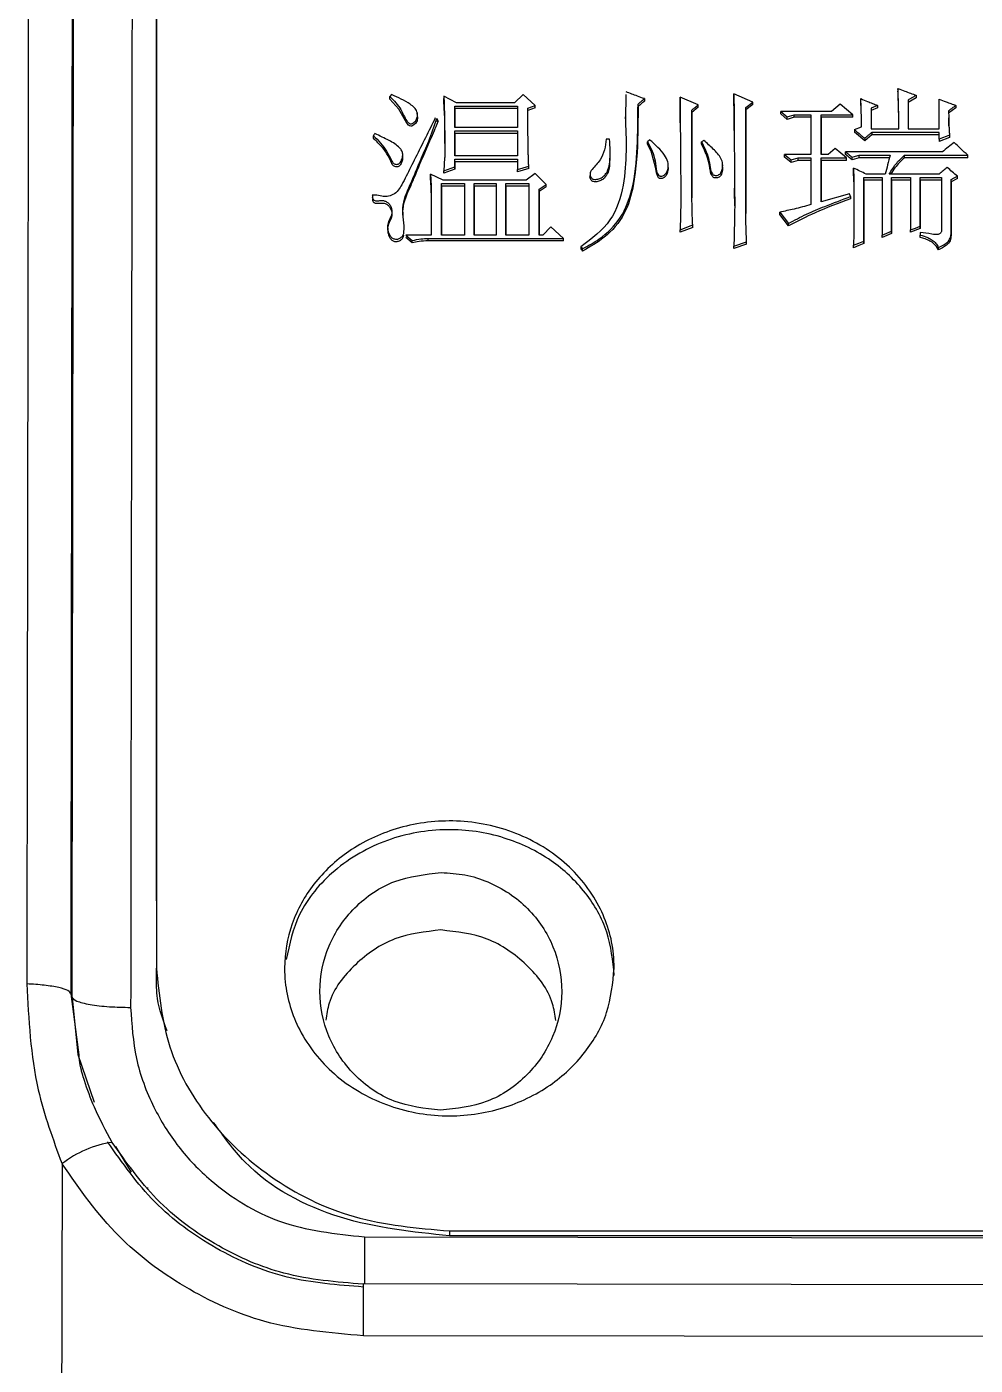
# Model space of a CAD drawing. Header units: millimetres. Extents: x 2160 to 4596, y 811 to 2534.
# Drawn here: x 2730.58 to 2743.52, y 2247.64 to 2265.91 of the extents above; entities that cross this region are included whole.
import ezdxf

# ---------------------------------------------------------------- set-up
doc = ezdxf.new("R2010")
doc.units = ezdxf.units.MM

msp = doc.modelspace()

# ---------------------------------------------------------------- linework, layer by layer
at = {"color": 7, "linetype": 'Continuous', "lineweight": 25}
for p, q in [((2735.558, 2264.987), (2735.536, 2264.959)), ((2737.353, 2264.987), (2737.234, 2264.877)), ((2737.516, 2264.84), (2737.353, 2264.987)), ((2738.755, 2264.648), (2738.76, 2264.989)), ((2740.49, 2264.886), (2740.231, 2264.996)), ((2740.231, 2264.961), (2740.231, 2264.996)), ((2742.47, 2265.069), (2742.47, 2265.034)), ((2735.536, 2264.924), (2735.536, 2264.959)), ((2736.445, 2264.877), (2736.272, 2264.968)), ((2736.272, 2264.968), (2736.272, 2264.934)), ((2736.276, 2264.772), (2736.272, 2264.934)), ((2736.423, 2264.831), (2737.278, 2264.831)), ((2736.423, 2264.537), (2736.423, 2264.831)), ((2736.423, 2264.796), (2736.423, 2264.831)), ((2737.234, 2264.877), (2736.445, 2264.877)), ((2737.278, 2264.831), (2737.278, 2264.537)), ((2737.418, 2264.803), (2737.516, 2264.84)), ((2737.516, 2264.805), (2737.418, 2264.769)), ((2737.516, 2264.805), (2737.516, 2264.84)), ((2738.922, 2264.824), (2738.922, 2264.858)), ((2739.008, 2264.932), (2739.008, 2264.897)), ((2739.744, 2264.849), (2739.495, 2264.95)), ((2739.495, 2264.915), (2739.495, 2264.95)), ((2739.498, 2264.6), (2739.495, 2264.915)), ((2739.744, 2264.814), (2739.657, 2264.741)), ((2739.744, 2264.814), (2739.744, 2264.849)), ((2740.393, 2264.812), (2740.49, 2264.886)), ((2740.49, 2264.851), (2740.393, 2264.778)), ((2740.393, 2263.365), (2740.393, 2264.812)), ((2740.393, 2264.778), (2740.393, 2264.812)), ((2740.49, 2264.851), (2740.49, 2264.886)), ((2741.68, 2264.858), (2741.561, 2264.757)), ((2741.853, 2264.711), (2741.68, 2264.858)), ((2741.962, 2264.897), (2741.962, 2264.932)), ((2742.189, 2264.84), (2742.102, 2264.803)), ((2742.189, 2264.805), (2742.102, 2264.769)), ((2742.102, 2264.803), (2742.102, 2264.518)), ((2742.102, 2264.803), (2742.102, 2264.769)), ((2742.189, 2264.84), (2742.189, 2264.805)), ((2742.719, 2264.943), (2742.611, 2264.879)), ((2742.611, 2264.913), (2742.611, 2264.518)), ((2742.611, 2264.913), (2742.611, 2264.879)), ((2742.611, 2264.879), (2742.611, 2264.518)), ((2742.719, 2264.978), (2742.719, 2264.943)), ((2743.032, 2264.518), (2743.032, 2264.923)), ((2743.26, 2264.805), (2743.162, 2264.732)), ((2743.26, 2264.84), (2743.26, 2264.805)), ((2735.909, 2264.72), (2735.909, 2264.732)), ((2736.163, 2264.629), (2736.196, 2264.622)), ((2736.196, 2264.622), (2736.174, 2264.661)), ((2736.423, 2264.796), (2736.423, 2264.537)), ((2737.278, 2264.796), (2736.423, 2264.796)), ((2739.658, 2263.578), (2739.657, 2264.776)), ((2739.657, 2264.741), (2739.657, 2264.776)), ((2739.657, 2264.741), (2739.658, 2263.577)), ((2740.393, 2264.778), (2740.393, 2263.365)), ((2740.869, 2264.757), (2740.956, 2264.684)), ((2741.561, 2264.757), (2740.869, 2264.757)), ((2740.869, 2264.723), (2740.869, 2264.757)), ((2740.956, 2264.649), (2740.869, 2264.723)), ((2740.956, 2264.684), (2741.053, 2264.711)), ((2740.956, 2264.649), (2740.956, 2264.684)), ((2741.053, 2264.677), (2740.956, 2264.649)), ((2741.053, 2264.711), (2741.28, 2264.711)), ((2741.053, 2264.677), (2741.053, 2264.711)), ((2741.28, 2264.677), (2741.053, 2264.677)), ((2741.28, 2264.711), (2741.28, 2264.168)), ((2741.421, 2264.711), (2741.853, 2264.711)), ((2741.421, 2264.168), (2741.421, 2264.711)), ((2741.421, 2264.677), (2741.421, 2264.711)), ((2741.421, 2264.677), (2741.421, 2264.168)), ((2741.853, 2264.677), (2741.421, 2264.677)), ((2742.102, 2264.769), (2742.102, 2264.518)), ((2737.278, 2264.537), (2736.423, 2264.537)), ((2736.423, 2264.491), (2737.278, 2264.491)), ((2736.423, 2264.15), (2736.423, 2264.491)), ((2736.423, 2264.456), (2736.423, 2264.491)), ((2736.423, 2264.456), (2736.423, 2264.15)), ((2737.278, 2264.456), (2736.423, 2264.456)), ((2737.278, 2264.491), (2737.278, 2264.15)), ((2741.875, 2264.509), (2741.972, 2264.546)), ((2741.875, 2264.509), (2741.875, 2264.475)), ((2742.016, 2264.355), (2741.875, 2264.475)), ((2742.113, 2264.438), (2742.016, 2264.355)), ((2742.102, 2264.518), (2742.481, 2264.518)), ((2743.032, 2264.472), (2742.113, 2264.472)), ((2742.113, 2264.472), (2742.113, 2264.438)), ((2743.032, 2264.438), (2742.113, 2264.438)), ((2742.611, 2264.518), (2743.032, 2264.518)), ((2743.032, 2264.38), (2743.032, 2264.472)), ((2743.173, 2264.435), (2743.173, 2264.401)), ((2735.309, 2264.392), (2735.309, 2264.426)), ((2738.532, 2264.38), (2738.489, 2264.38)), ((2739.084, 2264.371), (2739.052, 2264.343)), ((2739.82, 2264.362), (2739.787, 2264.343)), ((2739.787, 2264.309), (2739.787, 2264.343)), ((2742.016, 2264.389), (2742.016, 2264.355)), ((2743.173, 2264.401), (2743.032, 2264.346)), ((2743.032, 2264.38), (2743.032, 2264.346)), ((2735.71, 2264.134), (2735.71, 2264.168)), ((2736.282, 2264.122), (2736.272, 2263.947)), ((2737.278, 2264.15), (2736.423, 2264.15)), ((2736.423, 2264.104), (2737.278, 2264.104)), ((2736.423, 2264.002), (2736.423, 2264.104)), ((2736.423, 2264.07), (2736.423, 2264.104)), ((2736.423, 2264.07), (2736.423, 2263.969)), ((2737.278, 2264.07), (2736.423, 2264.07)), ((2737.278, 2264.104), (2737.278, 2263.965)), ((2738.539, 2264.087), (2738.539, 2264.121)), ((2740.923, 2264.168), (2741.01, 2264.095)), ((2741.28, 2264.168), (2740.923, 2264.168)), ((2741.01, 2264.061), (2740.923, 2264.134)), ((2741.01, 2264.095), (2741.107, 2264.122)), ((2741.01, 2264.061), (2741.01, 2264.095)), ((2741.107, 2264.088), (2741.01, 2264.061)), ((2741.107, 2264.122), (2741.28, 2264.122)), ((2741.107, 2264.088), (2741.107, 2264.122)), ((2741.28, 2264.088), (2741.107, 2264.088)), ((2741.28, 2264.122), (2741.28, 2263.485)), ((2741.518, 2264.168), (2741.421, 2264.168)), ((2741.421, 2264.122), (2741.767, 2264.122)), ((2741.421, 2263.522), (2741.421, 2264.122)), ((2741.421, 2264.088), (2741.421, 2264.122)), ((2741.421, 2264.088), (2741.421, 2263.522)), ((2741.767, 2264.088), (2741.421, 2264.088)), ((2741.615, 2264.251), (2741.518, 2264.168)), ((2741.767, 2264.122), (2741.615, 2264.251)), ((2743.076, 2264.205), (2741.756, 2264.205)), ((2741.756, 2264.171), (2741.756, 2264.205)), ((2741.843, 2264.098), (2741.843, 2264.131)), ((2741.94, 2264.125), (2741.843, 2264.098)), ((2741.94, 2264.159), (2742.362, 2264.159)), ((2742.353, 2264.125), (2741.94, 2264.125)), ((2742.557, 2264.159), (2743.422, 2264.159)), ((2742.557, 2264.125), (2742.557, 2264.159)), ((2743.422, 2264.125), (2742.557, 2264.125)), ((2743.422, 2264.125), (2743.422, 2264.159)), ((2736.261, 2263.818), (2736.088, 2263.901)), ((2736.088, 2263.867), (2736.088, 2263.901)), ((2736.272, 2263.947), (2736.423, 2264.002)), ((2736.423, 2263.969), (2736.272, 2263.913)), ((2736.272, 2263.913), (2736.272, 2263.947)), ((2736.423, 2263.969), (2736.423, 2264.002)), ((2737.278, 2263.965), (2737.429, 2264.011)), ((2737.429, 2263.978), (2737.278, 2263.932)), ((2737.278, 2263.932), (2737.278, 2263.965)), ((2737.516, 2263.91), (2737.397, 2263.818)), ((2737.429, 2263.978), (2737.429, 2264.011)), ((2737.667, 2263.762), (2737.516, 2263.91)), ((2738.31, 2263.985), (2738.31, 2263.984)), ((2739.332, 2264.022), (2739.332, 2264.048)), ((2740.075, 2264.044), (2740.075, 2264.048)), ((2740.075, 2264.014), (2740.075, 2264.031)), ((2741.864, 2263.95), (2741.864, 2263.984)), ((2741.866, 2263.798), (2741.864, 2263.95)), ((2742.297, 2263.901), (2742.037, 2263.901)), ((2743.032, 2263.901), (2742.351, 2263.901)), ((2736.239, 2263.772), (2736.553, 2263.772)), ((2736.239, 2263.069), (2736.239, 2263.772)), ((2736.239, 2263.738), (2736.239, 2263.772)), ((2736.239, 2263.738), (2736.239, 2263.069)), ((2736.553, 2263.738), (2736.239, 2263.738)), ((2737.397, 2263.818), (2736.261, 2263.818)), ((2736.553, 2263.772), (2736.553, 2263.069)), ((2736.683, 2263.772), (2736.986, 2263.772)), ((2736.683, 2263.069), (2736.683, 2263.772)), ((2736.683, 2263.738), (2736.683, 2263.772)), ((2736.683, 2263.738), (2736.683, 2263.069)), ((2736.986, 2263.738), (2736.683, 2263.738)), ((2736.986, 2263.772), (2736.986, 2263.069)), ((2737.115, 2263.772), (2737.429, 2263.772)), ((2737.115, 2263.069), (2737.115, 2263.772)), ((2737.115, 2263.738), (2737.115, 2263.772)), ((2737.115, 2263.738), (2737.115, 2263.069)), ((2737.429, 2263.738), (2737.115, 2263.738)), ((2737.429, 2263.772), (2737.429, 2263.069)), ((2737.57, 2263.698), (2737.667, 2263.762)), ((2737.667, 2263.729), (2737.57, 2263.664)), ((2737.667, 2263.729), (2737.667, 2263.762)), ((2741.867, 2263.802), (2741.867, 2263.08)), ((2742.005, 2263.855), (2742.254, 2263.855)), ((2742.005, 2262.985), (2742.005, 2263.855)), ((2742.005, 2263.821), (2742.005, 2263.855)), ((2742.005, 2263.821), (2742.005, 2262.953)), ((2742.254, 2263.821), (2742.005, 2263.821)), ((2742.254, 2263.855), (2742.254, 2263.069)), ((2742.383, 2263.855), (2742.643, 2263.855)), ((2742.383, 2263.124), (2742.383, 2263.855)), ((2742.383, 2263.821), (2742.383, 2263.855)), ((2742.383, 2263.821), (2742.383, 2263.092)), ((2742.643, 2263.821), (2742.383, 2263.821)), ((2742.643, 2263.855), (2742.643, 2263.143)), ((2742.773, 2263.855), (2743.065, 2263.855)), ((2742.773, 2263.189), (2742.773, 2263.855)), ((2742.773, 2263.821), (2742.773, 2263.855)), ((2742.773, 2263.821), (2742.773, 2263.157)), ((2743.065, 2263.821), (2742.773, 2263.821)), ((2743.065, 2263.855), (2743.065, 2263.124)), ((2743.281, 2263.84), (2743.195, 2263.794)), ((2743.195, 2263.096), (2743.195, 2263.827)), ((2743.195, 2263.794), (2743.195, 2263.827)), ((2743.195, 2263.794), (2743.195, 2263.064)), ((2743.281, 2263.84), (2743.281, 2263.873)), ((2736.099, 2263.646), (2736.099, 2263.679)), ((2737.57, 2263.664), (2737.57, 2263.698)), ((2741.81, 2263.633), (2741.421, 2263.522)), ((2741.821, 2263.596), (2741.81, 2263.633)), ((2741.821, 2263.596), (2741.821, 2263.563)), ((2740.858, 2263.383), (2740.977, 2263.227)), ((2740.858, 2263.351), (2740.858, 2263.383)), ((2740.977, 2263.194), (2740.858, 2263.351)), ((2737.732, 2263.18), (2737.624, 2263.069)), ((2737.905, 2263.022), (2737.732, 2263.18)), ((2739.495, 2263.143), (2739.668, 2263.208)), ((2739.668, 2263.175), (2739.495, 2263.11)), ((2739.668, 2263.175), (2739.668, 2263.208)), ((2740.977, 2263.194), (2740.977, 2263.227)), ((2742.773, 2263.157), (2742.643, 2263.11)), ((2742.773, 2263.157), (2742.773, 2263.189)), ((2735.752, 2263.069), (2735.839, 2262.994)), ((2736.099, 2263.069), (2735.752, 2263.069)), ((2735.839, 2262.962), (2735.752, 2263.036)), ((2735.839, 2262.962), (2735.839, 2262.994)), ((2736.055, 2263.022), (2737.905, 2263.022)), ((2736.055, 2262.99), (2736.055, 2263.022)), ((2737.905, 2262.99), (2736.055, 2262.99)), ((2736.553, 2263.069), (2736.239, 2263.069)), ((2736.986, 2263.069), (2736.683, 2263.069)), ((2737.429, 2263.069), (2737.115, 2263.069)), ((2737.624, 2263.069), (2737.57, 2263.069)), ((2737.905, 2262.99), (2737.905, 2263.022)), ((2739.495, 2263.11), (2739.495, 2263.143)), ((2740.231, 2262.92), (2740.404, 2262.976)), ((2740.404, 2262.944), (2740.404, 2262.976)), ((2742.005, 2262.953), (2742.005, 2262.985)), ((2742.254, 2263.036), (2742.254, 2263.069)), ((2742.383, 2263.092), (2742.383, 2263.124)), ((2742.643, 2263.11), (2742.643, 2263.143)), ((2742.773, 2263.106), (2742.773, 2263.069)), ((2742.773, 2263.036), (2742.773, 2263.069)), ((2743.195, 2263.064), (2743.195, 2263.096)), ((2738.143, 2262.911), (2738.143, 2262.879)), ((2738.165, 2262.851), (2738.165, 2262.883)), ((2740.404, 2262.944), (2740.231, 2262.888)), ((2740.231, 2262.888), (2740.231, 2262.92)), ((2741.864, 2262.897), (2741.864, 2262.93)), ((2743.022, 2262.87), (2743.022, 2262.902)), ((2732.347, 2252.962), (2732.347, 2253.063)), ((2731.183, 2252.712), (2731.197, 2252.663)), ((2731.286, 2251.949), (2731.183, 2252.712)), ((2731.197, 2252.663), (2731.275, 2251.883)), ((2731.275, 2251.883), (2731.496, 2251.232)), ((2731.788, 2250.629), (2732.005, 2250.279)), ((2732.23, 2250.038), (2732.23, 2250.066)), ((2736.347, 2249.475), (2772.116, 2249.476)), ((2736.347, 2249.475), (2736.347, 2249.407)), ((2735.187, 2249.394), (2771.924, 2249.343)), ((2772.017, 2249.407), (2736.347, 2249.407)), ((2735.174, 2248.748), (2735.171, 2248.748)), ((2770.557, 2248.701), (2735.174, 2248.751)), ((2767.997, 2247.998), (2735.173, 2248.044))]:
    msp.add_line(p, q, dxfattribs=at)
at = {"color": 7, "linetype": 'Continuous', "lineweight": 25, "flags": 128}
for points in [[(2735.908, 2264.696), (2735.911, 2264.674), (2735.905, 2264.631), (2735.882, 2264.592), (2735.85, 2264.564), (2735.835, 2264.557), (2735.82, 2264.555), (2735.804, 2264.559), (2735.789, 2264.568), (2735.765, 2264.596), (2735.656, 2264.789), (2735.536, 2264.924), (2735.536, 2264.924)], [(2741.853, 2264.677), (2741.853, 2264.694), (2741.853, 2264.711)], [(2735.331, 2264.454), (2735.325, 2264.447), (2735.317, 2264.436), (2735.309, 2264.426)], [(2743.173, 2264.435), (2743.127, 2264.417), (2743.08, 2264.399), (2743.032, 2264.38)], [(2739.052, 2264.309), (2739.052, 2264.324), (2739.052, 2264.334), (2739.052, 2264.343)], [(2739.329, 2264.013), (2739.335, 2263.976), (2739.32, 2263.909), (2739.302, 2263.877), (2739.279, 2263.856), (2739.251, 2263.844), (2739.23, 2263.841), (2739.215, 2263.844), (2739.203, 2263.852), (2739.191, 2263.867), (2739.173, 2263.917), (2739.163, 2263.977), (2739.102, 2264.214), (2739.052, 2264.309), (2739.052, 2264.309)], [(2740.923, 2264.134), (2740.923, 2264.143), (2740.923, 2264.151), (2740.923, 2264.16), (2740.923, 2264.168)], [(2741.767, 2264.088), (2741.767, 2264.097), (2741.767, 2264.11), (2741.767, 2264.122)], [(2741.843, 2264.131), (2741.891, 2264.145), (2741.94, 2264.159)], [(2741.94, 2264.125), (2741.94, 2264.134), (2741.94, 2264.142), (2741.94, 2264.159)], [(2743.195, 2263.827), (2743.238, 2263.85), (2743.281, 2263.873)], [(2742.643, 2263.143), (2742.708, 2263.166), (2742.773, 2263.189)], [(2741.864, 2262.93), (2741.935, 2262.957), (2742.005, 2262.985)], [(2742.254, 2263.069), (2742.319, 2263.096), (2742.383, 2263.124)], [(2742.383, 2263.092), (2742.319, 2263.064), (2742.254, 2263.036)], [(2738.143, 2262.911), (2738.154, 2262.897), (2738.165, 2262.883)], [(2738.143, 2262.879), (2738.149, 2262.872), (2738.154, 2262.865), (2738.165, 2262.851)], [(2742.005, 2262.953), (2741.935, 2262.925), (2741.864, 2262.897)], [(2731.059, 2250.391), (2731.047, 2244.942), (2731.035, 2239.464), (2731.024, 2233.984), (2731.012, 2228.528), (2731, 2223.124), (2730.989, 2217.798), (2730.978, 2212.576), (2730.967, 2207.486)], [(2735.187, 2249.394), (2735.187, 2249.247), (2735.186, 2249.108), (2735.186, 2248.984), (2735.186, 2248.878), (2735.186, 2248.795), (2735.186, 2248.751)], [(2735.173, 2248.044), (2735.173, 2248.194), (2735.173, 2248.336), (2735.174, 2248.463), (2735.174, 2248.571), (2735.174, 2248.657), (2735.174, 2248.716), (2735.174, 2248.746), (2735.174, 2248.751)]]:
    msp.add_lwpolyline(points, dxfattribs=at)
at = {"color": 7, "linetype": 'Continuous', "lineweight": 25}
msp.add_arc((2731.947, 2249.258), 1.44, 98.0719, 128.1126, dxfattribs=at)
for points, knots in [([(2732.346, 2317.863), (2732.346, 2317.759), (2732.346, 2317.238), (2732.346, 2315.871), (2732.346, 2313.711), (2732.346, 2311.093), (2732.346, 2308.63), (2732.346, 2305.123), (2732.346, 2301.98), (2732.347, 2297.665), (2732.347, 2292.977), (2732.347, 2287.845), (2732.347, 2282.422), (2732.347, 2277.863), (2732.347, 2271.941), (2732.347, 2267.035), (2732.347, 2260.356), (2732.347, 2256.063), (2732.347, 2253.062)], [0, 0, 0, 0, 0.020124, 0.100733, 0.181328, 0.221587, 0.302184, 0.342442, 0.423039, 0.463298, 0.543894, 0.624491, 0.664749, 0.745346, 0.785604, 0.8662, 0.906458, 1, 1, 1, 1]), ([(2730.678, 2316.915), (2730.678, 2316.943), (2730.678, 2317.032), (2730.677, 2316.045), (2730.674, 2314.032), (2730.669, 2310.97), (2730.664, 2307.581), (2730.659, 2304.244), (2730.654, 2301.174), (2730.649, 2297.531), (2730.642, 2293.26), (2730.635, 2288.615), (2730.627, 2283.668), (2730.619, 2278.497), (2730.61, 2272.813), (2730.6, 2266.616), (2730.589, 2259.932), (2730.582, 2255.242), (2730.578, 2252.847)], [0, 0, 0, 0, 0.039342, 0.122943, 0.206183, 0.289063, 0.371582, 0.416612, 0.465601, 0.518547, 0.575452, 0.636313, 0.690059, 0.746552, 0.805793, 0.867782, 0.932518, 1, 1, 1, 1]), ([(2731.183, 2252.712), (2731.187, 2256.011), (2731.196, 2262.61), (2731.209, 2272.04), (2731.221, 2280.92), (2731.232, 2289.078), (2731.242, 2296.378), (2731.25, 2302.696), (2731.257, 2307.918), (2731.262, 2311.975), (2731.265, 2314.723), (2731.267, 2316.169), (2731.266, 2316.146), (2731.266, 2316.137)], [0, 0, 0, 0, 0.094309, 0.188619, 0.282928, 0.377238, 0.471547, 0.565857, 0.660166, 0.754475, 0.848785, 0.943094, 1, 1, 1, 1]), ([(2731.197, 2252.663), (2731.2, 2255.049), (2731.207, 2259.755), (2731.216, 2266.505), (2731.225, 2272.847), (2731.233, 2278.742), (2731.24, 2284.173), (2731.248, 2289.906), (2731.255, 2295.675), (2731.262, 2301.155), (2731.268, 2305.622), (2731.273, 2309.145), (2731.276, 2311.807), (2731.278, 2313.71), (2731.28, 2314.929), (2731.28, 2315.646), (2731.28, 2315.677), (2731.28, 2315.691)], [0, 0, 0, 0, 0.06854, 0.13522, 0.200041, 0.263001, 0.324101, 0.38334, 0.468684, 0.549845, 0.626823, 0.699617, 0.768227, 0.832652, 0.892892, 0.948946, 1, 1, 1, 1]), ([(2732.078, 2314.938), (2732.078, 2314.95), (2732.078, 2315.062), (2732.078, 2314.709), (2732.078, 2314.139), (2732.077, 2313.593), (2732.076, 2312.918), (2732.075, 2312.11), (2732.074, 2311.17), (2732.073, 2310.099), (2732.071, 2308.389), (2732.068, 2305.703), (2732.062, 2301.553), (2732.056, 2296.337), (2732.048, 2290.73), (2732.041, 2285.053), (2732.033, 2279.586), (2732.025, 2273.573), (2732.016, 2267.025), (2732.006, 2259.983), (2731.999, 2255.04), (2731.996, 2252.526)], [0, 0, 0, 0, 0.008365, 0.077995, 0.107986, 0.138061, 0.168221, 0.198465, 0.228793, 0.259205, 0.289702, 0.358895, 0.433683, 0.514064, 0.600037, 0.66048, 0.723411, 0.788828, 0.856732, 0.927123, 1, 1, 1, 1]), ([(2732.347, 2253.982), (2732.347, 2254.288), (2732.347, 2257.187), (2732.347, 2262.613), (2732.347, 2268.831), (2732.347, 2274.866), (2732.347, 2279.496), (2732.347, 2283.307), (2732.347, 2284.75), (2732.347, 2285.147)], [0, 0, 0, 0, 0.027476, 0.259697, 0.491874, 0.607849, 0.840033, 0.956008, 1, 1, 1, 1]), ([(2735.536, 2264.959), (2735.591, 2264.904), (2735.689, 2264.807), (2735.735, 2264.667), (2735.783, 2264.605), (2735.803, 2264.592), (2735.821, 2264.588), (2735.841, 2264.592), (2735.862, 2264.605), (2735.886, 2264.628), (2735.907, 2264.664), (2735.913, 2264.709), (2735.906, 2264.761), (2735.87, 2264.813), (2735.756, 2264.899), (2735.646, 2264.948), (2735.558, 2264.987)], [0, 0, 0, 0, 0.207426, 0.367179, 0.400689, 0.416558, 0.431268, 0.448073, 0.466649, 0.497247, 0.53852, 0.578669, 0.62014, 0.682425, 0.747233, 1, 1, 1, 1]), ([(2739.008, 2264.932), (2738.977, 2264.943), (2738.92, 2264.964), (2738.837, 2264.995), (2738.785, 2265.014), (2738.76, 2265.024)], [0, 0, 0, 0, 0.377734, 0.688867, 1, 1, 1, 1]), ([(2740.231, 2264.996), (2740.231, 2264.947), (2740.232, 2264.848), (2740.233, 2264.7), (2740.234, 2264.552), (2740.235, 2264.404), (2740.236, 2264.206), (2740.238, 2264.008), (2740.239, 2263.81), (2740.24, 2263.686), (2740.241, 2263.6), (2740.241, 2263.538), (2740.241, 2263.501), (2740.242, 2263.476)], [0, 0, 0, 0, 0.097575, 0.19515, 0.292725, 0.390299, 0.487874, 0.683024, 0.780599, 0.878174, 0.926961, 0.951355, 1, 1, 1, 1]), ([(2742.481, 2264.518), (2742.481, 2264.521), (2742.481, 2264.528), (2742.481, 2264.538), (2742.481, 2264.548), (2742.481, 2264.557), (2742.481, 2264.567), (2742.481, 2264.577), (2742.481, 2264.585), (2742.481, 2264.593), (2742.481, 2264.602), (2742.481, 2264.611), (2742.481, 2264.62), (2742.481, 2264.628), (2742.481, 2264.636), (2742.481, 2264.646), (2742.481, 2264.654), (2742.481, 2264.662), (2742.48, 2264.67), (2742.48, 2264.68), (2742.48, 2264.688), (2742.48, 2264.696), (2742.48, 2264.705), (2742.48, 2264.714), (2742.48, 2264.723), (2742.48, 2264.731), (2742.48, 2264.739), (2742.48, 2264.749), (2742.48, 2264.757), (2742.479, 2264.765), (2742.479, 2264.773), (2742.479, 2264.783), (2742.479, 2264.793), (2742.479, 2264.801), (2742.479, 2264.809), (2742.478, 2264.817), (2742.478, 2264.825), (2742.478, 2264.834), (2742.478, 2264.842), (2742.478, 2264.852), (2742.477, 2264.861), (2742.477, 2264.87), (2742.477, 2264.878), (2742.477, 2264.886), (2742.476, 2264.896), (2742.476, 2264.904), (2742.476, 2264.912), (2742.476, 2264.92), (2742.475, 2264.93), (2742.475, 2264.938), (2742.475, 2264.946), (2742.474, 2264.954), (2742.474, 2264.964), (2742.474, 2264.972), (2742.473, 2264.98), (2742.473, 2264.989), (2742.473, 2264.998), (2742.472, 2265.007), (2742.472, 2265.015), (2742.472, 2265.023), (2742.471, 2265.033), (2742.471, 2265.041), (2742.471, 2265.049), (2742.47, 2265.058), (2742.47, 2265.065), (2742.47, 2265.069)], [0, 0, 0, 0, 0.017776, 0.035552, 0.053328, 0.071104, 0.08888, 0.106656, 0.124432, 0.13332, 0.151096, 0.168872, 0.186648, 0.195536, 0.213312, 0.231088, 0.248863, 0.257751, 0.275527, 0.293303, 0.311079, 0.319967, 0.337743, 0.355519, 0.373295, 0.382183, 0.399959, 0.417735, 0.435511, 0.444399, 0.462175, 0.479951, 0.497727, 0.515503, 0.524391, 0.542167, 0.559943, 0.568831, 0.586607, 0.604383, 0.622159, 0.639935, 0.648823, 0.666599, 0.684375, 0.702151, 0.711039, 0.728814, 0.74659, 0.764366, 0.773254, 0.79103, 0.808806, 0.826582, 0.83547, 0.853246, 0.871022, 0.888798, 0.897686, 0.915462, 0.933238, 0.951014, 0.959902, 0.977678, 1, 1, 1, 1]), ([(2742.47, 2265.069), (2742.501, 2265.058), (2742.558, 2265.037), (2742.641, 2265.006), (2742.693, 2264.987), (2742.719, 2264.978)], [0, 0, 0, 0, 0.377751, 0.688875, 1, 1, 1, 1]), ([(2742.481, 2264.518), (2742.481, 2264.559), (2742.481, 2264.652), (2742.478, 2264.825), (2742.473, 2264.956), (2742.47, 2265.034)], [0, 0, 0, 0, 0.237453, 0.541098, 1, 1, 1, 1]), ([(2736.272, 2264.968), (2736.272, 2264.964), (2736.272, 2264.957), (2736.272, 2264.946), (2736.273, 2264.935), (2736.273, 2264.922), (2736.274, 2264.908), (2736.274, 2264.895), (2736.274, 2264.881), (2736.275, 2264.863), (2736.276, 2264.841), (2736.277, 2264.814), (2736.277, 2264.787), (2736.279, 2264.734), (2736.28, 2264.671), (2736.281, 2264.608), (2736.282, 2264.577), (2736.282, 2264.555), (2736.282, 2264.532), (2736.282, 2264.505), (2736.283, 2264.479), (2736.283, 2264.452), (2736.283, 2264.425), (2736.283, 2264.398), (2736.283, 2264.371), (2736.283, 2264.344), (2736.283, 2264.322), (2736.283, 2264.304), (2736.283, 2264.29), (2736.283, 2264.277), (2736.283, 2264.263), (2736.283, 2264.25), (2736.283, 2264.236), (2736.283, 2264.223), (2736.283, 2264.209), (2736.283, 2264.196), (2736.283, 2264.183), (2736.283, 2264.171), (2736.283, 2264.162), (2736.283, 2264.156), (2736.283, 2264.149), (2736.283, 2264.142), (2736.283, 2264.137), (2736.283, 2264.13), (2736.283, 2264.125), (2736.282, 2264.122)], [0, 0, 0, 0, 0.015876, 0.023814, 0.03969, 0.055566, 0.071442, 0.087319, 0.103195, 0.119071, 0.150823, 0.182575, 0.214327, 0.246079, 0.373089, 0.436594, 0.468346, 0.484222, 0.515974, 0.547726, 0.579478, 0.611231, 0.642983, 0.674735, 0.706487, 0.738239, 0.769992, 0.785868, 0.801744, 0.81762, 0.833496, 0.849372, 0.865248, 0.881124, 0.897, 0.912877, 0.928753, 0.944629, 0.952567, 0.960505, 0.968443, 0.976381, 0.984319, 0.988288, 1, 1, 1, 1]), ([(2736.275, 2264.802), (2736.275, 2264.802), (2736.275, 2264.802), (2736.275, 2264.802), (2736.275, 2264.799), (2736.278, 2264.703), (2736.281, 2264.534), (2736.282, 2264.344), (2736.283, 2264.246), (2736.283, 2264.194), (2736.283, 2264.173), (2736.283, 2264.16), (2736.283, 2264.157), (2736.283, 2264.155)], [0, 0, 0, 0, 0.001207, 0.003889, 0.007028, 0.025195, 0.475497, 0.695522, 0.859189, 0.902155, 0.937592, 0.968739, 1, 1, 1, 1]), ([(2737.429, 2264.011), (2737.429, 2264.016), (2737.429, 2264.029), (2737.428, 2264.05), (2737.427, 2264.076), (2737.426, 2264.097), (2737.426, 2264.114), (2737.425, 2264.127), (2737.425, 2264.14), (2737.425, 2264.153), (2737.424, 2264.166), (2737.424, 2264.178), (2737.424, 2264.191), (2737.423, 2264.217), (2737.421, 2264.307), (2737.42, 2264.41), (2737.419, 2264.499), (2737.419, 2264.525), (2737.419, 2264.538), (2737.419, 2264.551), (2737.419, 2264.563), (2737.419, 2264.576), (2737.419, 2264.589), (2737.419, 2264.602), (2737.419, 2264.615), (2737.419, 2264.627), (2737.419, 2264.64), (2737.419, 2264.653), (2737.419, 2264.666), (2737.419, 2264.679), (2737.419, 2264.689), (2737.419, 2264.698), (2737.419, 2264.704), (2737.419, 2264.711), (2737.419, 2264.717), (2737.419, 2264.724), (2737.418, 2264.73), (2737.418, 2264.736), (2737.418, 2264.743), (2737.418, 2264.749), (2737.418, 2264.756), (2737.418, 2264.762), (2737.418, 2264.768), (2737.418, 2264.775), (2737.418, 2264.781), (2737.418, 2264.788), (2737.418, 2264.795), (2737.418, 2264.8), (2737.418, 2264.803)], [0, 0, 0, 0, 0.016204, 0.048613, 0.081022, 0.11343, 0.129634, 0.145839, 0.162043, 0.178247, 0.194452, 0.210656, 0.22686, 0.243065, 0.307882, 0.567153, 0.631971, 0.648175, 0.664379, 0.680584, 0.696788, 0.712992, 0.729197, 0.745401, 0.761605, 0.777809, 0.794014, 0.810218, 0.826422, 0.842627, 0.858831, 0.866933, 0.875035, 0.883137, 0.89124, 0.899342, 0.907444, 0.915546, 0.923648, 0.93175, 0.939853, 0.947955, 0.956057, 0.964159, 0.972261, 0.980363, 0.988466, 1, 1, 1, 1]), ([(2738.165, 2262.883), (2738.242, 2262.925), (2738.444, 2263.032), (2738.708, 2263.3), (2738.874, 2263.746), (2738.917, 2264.273), (2738.92, 2264.662), (2738.922, 2264.858)], [0, 0, 0, 0, 0.112639, 0.292888, 0.474955, 0.735645, 1, 1, 1, 1]), ([(2738.922, 2264.824), (2738.922, 2264.704), (2738.92, 2264.344), (2738.894, 2263.848), (2738.757, 2263.345), (2738.492, 2263.037), (2738.267, 2262.909), (2738.165, 2262.851)], [0, 0, 0, 0, 0.162061, 0.486697, 0.667178, 0.849695, 1, 1, 1, 1]), ([(2738.922, 2264.858), (2738.934, 2264.869), (2738.955, 2264.886), (2738.984, 2264.911), (2739, 2264.925), (2739.008, 2264.932)], [0, 0, 0, 0, 0.4325048, 0.7162517, 1, 1, 1, 1]), ([(2739.008, 2264.897), (2738.996, 2264.886), (2738.975, 2264.869), (2738.946, 2264.844), (2738.93, 2264.831), (2738.922, 2264.824)], [0, 0, 0, 0, 0.432757, 0.716378, 1, 1, 1, 1]), ([(2739.495, 2264.95), (2739.495, 2264.926), (2739.496, 2264.879), (2739.496, 2264.808), (2739.497, 2264.738), (2739.498, 2264.643), (2739.499, 2264.525), (2739.5, 2264.383), (2739.501, 2264.241), (2739.502, 2264.098), (2739.503, 2263.98), (2739.504, 2263.871), (2739.505, 2263.792), (2739.506, 2263.717), (2739.506, 2263.679), (2739.506, 2263.661)], [0, 0, 0, 0, 0.055103, 0.110206, 0.165309, 0.220412, 0.330617, 0.440823, 0.551029, 0.661235, 0.771441, 0.826543, 0.913271, 0.956635, 1, 1, 1, 1]), ([(2739.657, 2264.776), (2739.67, 2264.786), (2739.69, 2264.804), (2739.719, 2264.828), (2739.736, 2264.842), (2739.744, 2264.849)], [0, 0, 0, 0, 0.428366, 0.714182, 1, 1, 1, 1]), ([(2740.234, 2264.497), (2740.234, 2264.551), (2740.233, 2264.655), (2740.232, 2264.809), (2740.231, 2264.911), (2740.231, 2264.961)], [0, 0, 0, 0, 0.344582, 0.67229, 1, 1, 1, 1]), ([(2741.972, 2264.546), (2741.972, 2264.583), (2741.972, 2264.657), (2741.969, 2264.786), (2741.964, 2264.877), (2741.962, 2264.932)], [0, 0, 0, 0, 0.2875751, 0.5751666, 1, 1, 1, 1]), ([(2741.962, 2264.932), (2741.992, 2264.919), (2742.046, 2264.898), (2742.122, 2264.867), (2742.166, 2264.849), (2742.189, 2264.84)], [0, 0, 0, 0, 0.408301, 0.70415, 1, 1, 1, 1]), ([(2741.972, 2264.546), (2741.972, 2264.571), (2741.972, 2264.634), (2741.969, 2264.751), (2741.964, 2264.843), (2741.962, 2264.897)], [0, 0, 0, 0, 0.218758, 0.534706, 1, 1, 1, 1]), ([(2742.719, 2264.978), (2742.705, 2264.969), (2742.68, 2264.954), (2742.644, 2264.933), (2742.622, 2264.92), (2742.611, 2264.913)], [0, 0, 0, 0, 0.390452, 0.695225, 1, 1, 1, 1]), ([(2743.032, 2264.923), (2743.064, 2264.911), (2743.117, 2264.892), (2743.193, 2264.864), (2743.237, 2264.848), (2743.26, 2264.84)], [0, 0, 0, 0, 0.4145168, 0.7072578, 1, 1, 1, 1]), ([(2743.26, 2264.84), (2743.247, 2264.83), (2743.224, 2264.813), (2743.191, 2264.788), (2743.172, 2264.774), (2743.162, 2264.766)], [0, 0, 0, 0, 0.400149, 0.700074, 1, 1, 1, 1]), ([(2736.154, 2264.669), (2736.132, 2264.624), (2736.02, 2264.398), (2735.868, 2264.094), (2735.726, 2263.808), (2735.653, 2263.677), (2735.583, 2263.618), (2735.501, 2263.592), (2735.417, 2263.597), (2735.351, 2263.621), (2735.306, 2263.614), (2735.293, 2263.613)], [0, 0, 0, 0, 0.102395, 0.511938, 0.690628, 0.751585, 0.813368, 0.867382, 0.913423, 0.973554, 1, 1, 1, 1]), ([(2735.298, 2263.596), (2735.298, 2263.589), (2735.296, 2263.576), (2735.303, 2263.561), (2735.311, 2263.551), (2735.322, 2263.542), (2735.346, 2263.535), (2735.377, 2263.538), (2735.405, 2263.54), (2735.433, 2263.542), (2735.467, 2263.536), (2735.504, 2263.517), (2735.533, 2263.487), (2735.552, 2263.45), (2735.562, 2263.41), (2735.563, 2263.356), (2735.534, 2263.293), (2735.499, 2263.218), (2735.504, 2263.134), (2735.526, 2263.074), (2735.553, 2263.041), (2735.569, 2263.027), (2735.589, 2263.018), (2735.609, 2263.014), (2735.631, 2263.013), (2735.652, 2263.018), (2735.672, 2263.027), (2735.69, 2263.039), (2735.706, 2263.055), (2735.721, 2263.079), (2735.742, 2263.209), (2735.671, 2263.441), (2735.787, 2263.702), (2735.867, 2263.885), (2735.906, 2263.98), (2735.927, 2264.03), (2735.939, 2264.059), (2735.984, 2264.165), (2736.075, 2264.364), (2736.14, 2264.557), (2736.174, 2264.661)], [0, 0, 0, 0, 0.0073787, 0.0150243, 0.0185756, 0.0221542, 0.0301488, 0.0452853, 0.0551706, 0.0606045, 0.0761177, 0.0914291, 0.1062873, 0.1223904, 0.1379565, 0.1534235, 0.1843059, 0.2154784, 0.2469224, 0.2782932, 0.2869385, 0.2948589, 0.3024354, 0.3101004, 0.3179917, 0.3256944, 0.3335974, 0.342062, 0.35006, 0.3577981, 0.3738098, 0.4991891, 0.6241938, 0.686833, 0.7292145, 0.7420731, 0.749377, 0.7648573, 0.8744701, 1, 1, 1, 1]), ([(2735.716, 2263.322), (2735.714, 2263.356), (2735.706, 2263.497), (2735.794, 2263.681), (2735.872, 2263.861), (2735.912, 2263.961), (2735.994, 2264.158), (2736.082, 2264.358), (2736.166, 2264.552), (2736.187, 2264.602), (2736.193, 2264.616), (2736.195, 2264.62), (2736.196, 2264.621), (2736.196, 2264.622)], [0, 0, 0, 0, 0.072339, 0.304366, 0.420322, 0.49591, 0.536225, 0.878778, 0.967055, 0.990444, 0.996951, 0.998908, 1, 1, 1, 1]), ([(2738.748, 2264.682), (2738.761, 2264.373), (2738.78, 2263.897), (2738.583, 2263.239), (2738.291, 2263.022), (2738.143, 2262.911)], [0, 0, 0, 0, 0.476561, 0.733993, 1, 1, 1, 1]), ([(2743.162, 2264.766), (2743.162, 2264.725), (2743.162, 2264.681), (2743.163, 2264.635), (2743.164, 2264.624), (2743.164, 2264.614), (2743.164, 2264.604), (2743.165, 2264.596), (2743.165, 2264.585), (2743.165, 2264.575), (2743.166, 2264.562), (2743.166, 2264.552), (2743.167, 2264.542), (2743.167, 2264.531), (2743.168, 2264.521), (2743.169, 2264.511), (2743.169, 2264.5), (2743.17, 2264.491), (2743.17, 2264.483), (2743.17, 2264.478), (2743.171, 2264.472), (2743.171, 2264.464), (2743.172, 2264.458), (2743.172, 2264.452), (2743.172, 2264.448), (2743.173, 2264.442), (2743.173, 2264.438), (2743.173, 2264.435)], [0, 0, 0, 0, 0.3746898, 0.3981076, 0.4215253, 0.4683608, 0.4917786, 0.5151963, 0.538614, 0.5854496, 0.6088673, 0.6557028, 0.6791205, 0.7025382, 0.7493737, 0.7727914, 0.7962091, 0.8430445, 0.8547534, 0.8664622, 0.88988, 0.9132977, 0.9367154, 0.9484242, 0.9601331, 0.9800665, 1, 1, 1, 1]), ([(2743.166, 2264.56), (2743.165, 2264.59), (2743.164, 2264.625), (2743.163, 2264.663), (2743.163, 2264.668)], [0, 0, 0, 0, 0.872829, 1, 1, 1, 1]), ([(2735.309, 2264.426), (2735.343, 2264.394), (2735.444, 2264.295), (2735.523, 2264.166), (2735.567, 2264.066), (2735.584, 2264.048), (2735.606, 2264.037), (2735.628, 2264.034), (2735.648, 2264.037), (2735.665, 2264.047), (2735.689, 2264.076), (2735.705, 2264.12), (2735.713, 2264.174), (2735.699, 2264.222), (2735.643, 2264.294), (2735.513, 2264.368), (2735.395, 2264.424), (2735.331, 2264.454)], [0, 0, 0, 0, 0.118686, 0.359193, 0.382947, 0.402076, 0.42122, 0.441111, 0.455767, 0.470498, 0.490907, 0.5484, 0.590659, 0.633123, 0.67426, 0.821853, 1, 1, 1, 1]), ([(2742.016, 2264.389), (2742.003, 2264.4), (2741.978, 2264.421), (2741.931, 2264.461), (2741.897, 2264.49), (2741.875, 2264.509)], [0, 0, 0, 0, 0.266243, 0.532487, 1, 1, 1, 1]), ([(2742.113, 2264.472), (2742.101, 2264.462), (2742.078, 2264.442), (2742.046, 2264.415), (2742.026, 2264.398), (2742.016, 2264.389)], [0, 0, 0, 0, 0.384576, 0.692287, 1, 1, 1, 1]), ([(2735.708, 2264.134), (2735.708, 2264.122), (2735.707, 2264.091), (2735.692, 2264.054), (2735.676, 2264.025), (2735.661, 2264.01), (2735.644, 2264.002), (2735.625, 2264), (2735.603, 2264.004), (2735.582, 2264.016), (2735.564, 2264.036), (2735.542, 2264.094), (2735.498, 2264.184), (2735.41, 2264.292), (2735.343, 2264.358), (2735.309, 2264.392)], [0, 0, 0, 0, 0.0568987, 0.1350252, 0.1736468, 0.2031472, 0.2266296, 0.2500331, 0.2831283, 0.3165185, 0.3501293, 0.3980724, 0.5893415, 0.7930153, 1, 1, 1, 1]), ([(2738.489, 2264.38), (2738.482, 2264.331), (2738.469, 2264.232), (2738.41, 2264.084), (2738.319, 2264.001), (2738.274, 2263.936), (2738.264, 2263.905), (2738.268, 2263.876), (2738.279, 2263.853), (2738.296, 2263.838), (2738.318, 2263.83), (2738.354, 2263.828), (2738.4, 2263.838), (2738.449, 2263.866), (2738.492, 2263.914), (2738.542, 2264.031), (2738.544, 2264.194), (2738.536, 2264.327), (2738.532, 2264.38)], [0, 0, 0, 0, 0.115518, 0.231634, 0.360314, 0.38877, 0.411137, 0.433609, 0.45467, 0.468652, 0.482629, 0.505933, 0.545458, 0.585905, 0.62732, 0.690876, 0.874624, 1, 1, 1, 1]), ([(2739.052, 2264.343), (2739.074, 2264.302), (2739.12, 2264.218), (2739.161, 2264.082), (2739.164, 2263.977), (2739.183, 2263.913), (2739.195, 2263.891), (2739.211, 2263.879), (2739.227, 2263.874), (2739.248, 2263.875), (2739.272, 2263.883), (2739.297, 2263.902), (2739.322, 2263.941), (2739.339, 2264), (2739.329, 2264.081), (2739.28, 2264.173), (2739.192, 2264.27), (2739.122, 2264.337), (2739.084, 2264.371), (2739.084, 2264.371)], [0, 0, 0, 0, 0.122963, 0.247031, 0.370505, 0.395962, 0.421667, 0.433716, 0.445798, 0.461982, 0.485013, 0.50855, 0.540716, 0.603687, 0.664288, 0.751122, 0.871606, 0.999878, 1, 1, 1, 1]), ([(2739.787, 2264.343), (2739.811, 2264.298), (2739.853, 2264.216), (2739.895, 2264.088), (2739.905, 2263.984), (2739.925, 2263.916), (2739.948, 2263.892), (2739.966, 2263.884), (2739.989, 2263.882), (2740.015, 2263.887), (2740.038, 2263.901), (2740.058, 2263.927), (2740.074, 2263.973), (2740.082, 2264.041), (2740.049, 2264.145), (2739.948, 2264.247), (2739.863, 2264.323), (2739.82, 2264.362)], [0, 0, 0, 0, 0.1332879, 0.244453, 0.3554057, 0.4113373, 0.4265667, 0.441924, 0.4602398, 0.4832328, 0.5062844, 0.5267635, 0.567645, 0.6361532, 0.7048683, 0.8490662, 1, 1, 1, 1]), ([(2740.071, 2264.014), (2740.074, 2264), (2740.081, 2263.963), (2740.068, 2263.915), (2740.048, 2263.878), (2740.028, 2263.86), (2740.005, 2263.851), (2739.981, 2263.848), (2739.96, 2263.852), (2739.942, 2263.863), (2739.921, 2263.893), (2739.902, 2263.972), (2739.889, 2264.083), (2739.842, 2264.205), (2739.806, 2264.274), (2739.787, 2264.309)], [0, 0, 0, 0, 0.057615, 0.157871, 0.196115, 0.228698, 0.261313, 0.295448, 0.320179, 0.345123, 0.375318, 0.466815, 0.677503, 0.837718, 1, 1, 1, 1]), ([(2743.238, 2264.334), (2743.211, 2264.313), (2743.157, 2264.27), (2743.103, 2264.227), (2743.076, 2264.205)], [0, 0, 0, 0, 0.4999994, 1, 1, 1, 1]), ([(2743.422, 2264.159), (2743.391, 2264.188), (2743.33, 2264.247), (2743.269, 2264.305), (2743.238, 2264.334)], [0, 0, 0, 0, 0.5, 1, 1, 1, 1]), ([(2738.534, 2264.088), (2738.534, 2264.053), (2738.533, 2263.994), (2738.509, 2263.911), (2738.47, 2263.851), (2738.417, 2263.812), (2738.368, 2263.797), (2738.33, 2263.795), (2738.304, 2263.801), (2738.287, 2263.812), (2738.274, 2263.828), (2738.267, 2263.85), (2738.265, 2263.869), (2738.268, 2263.879), (2738.269, 2263.881)], [0, 0, 0, 0, 0.202662, 0.349797, 0.498391, 0.606497, 0.714846, 0.776821, 0.819663, 0.85472, 0.889689, 0.938332, 0.987596, 1, 1, 1, 1]), ([(2741.756, 2264.205), (2741.77, 2264.193), (2741.799, 2264.168), (2741.828, 2264.144), (2741.843, 2264.131)], [0, 0, 0, 0, 0.499999, 1, 1, 1, 1]), ([(2741.843, 2264.098), (2741.828, 2264.11), (2741.799, 2264.134), (2741.77, 2264.159), (2741.756, 2264.171)], [0, 0, 0, 0, 0.499998, 1, 1, 1, 1]), ([(2742.362, 2264.159), (2742.351, 2264.116), (2742.329, 2264.03), (2742.308, 2263.944), (2742.297, 2263.901)], [0, 0, 0, 0, 0.5, 1, 1, 1, 1]), ([(2742.351, 2263.901), (2742.382, 2263.954), (2742.439, 2264.048), (2742.521, 2264.125), (2742.557, 2264.159)], [0, 0, 0, 0, 0.5562609, 1, 1, 1, 1]), ([(2742.557, 2264.125), (2742.511, 2264.082), (2742.441, 2264.013), (2742.391, 2263.931), (2742.373, 2263.901)], [0, 0, 0, 0, 0.640616, 1, 1, 1, 1]), ([(2736.088, 2263.901), (2736.09, 2263.868), (2736.095, 2263.815), (2736.097, 2263.741), (2736.098, 2263.7), (2736.099, 2263.679)], [0, 0, 0, 0, 0.443386, 0.721661, 1, 1, 1, 1]), ([(2741.864, 2263.984), (2741.865, 2263.918), (2741.869, 2263.71), (2741.871, 2263.359), (2741.867, 2263.073), (2741.864, 2262.93)], [0, 0, 0, 0, 0.18758, 0.593728, 1, 1, 1, 1]), ([(2742.037, 2263.901), (2742.008, 2263.915), (2741.951, 2263.942), (2741.893, 2263.97), (2741.864, 2263.984)], [0, 0, 0, 0, 0.5, 1, 1, 1, 1]), ([(2743.141, 2263.993), (2743.123, 2263.978), (2743.087, 2263.947), (2743.051, 2263.916), (2743.032, 2263.901)], [0, 0, 0, 0, 0.500002, 1, 1, 1, 1]), ([(2743.281, 2263.873), (2743.258, 2263.893), (2743.211, 2263.933), (2743.164, 2263.973), (2743.141, 2263.993)], [0, 0, 0, 0, 0.499999, 1, 1, 1, 1]), ([(2736.099, 2263.646), (2736.098, 2263.679), (2736.097, 2263.732), (2736.092, 2263.806), (2736.089, 2263.847), (2736.088, 2263.867)], [0, 0, 0, 0, 0.443947, 0.7219434, 1, 1, 1, 1]), ([(2740.241, 2263.467), (2740.241, 2263.472), (2740.241, 2263.482), (2740.241, 2263.505), (2740.241, 2263.536), (2740.241, 2263.573), (2740.24, 2263.632), (2740.24, 2263.678), (2740.24, 2263.712)], [0, 0, 0, 0, 0.0529666, 0.1289751, 0.2809922, 0.4330094, 0.5850265, 1, 1, 1, 1]), ([(2735.293, 2263.613), (2735.295, 2263.608), (2735.298, 2263.599), (2735.298, 2263.588), (2735.296, 2263.582), (2735.295, 2263.581), (2735.294, 2263.58), (2735.293, 2263.58), (2735.293, 2263.58), (2735.293, 2263.58)], [0, 0, 0, 0, 0.493604, 0.861876, 0.955662, 0.982084, 0.991539, 0.995796, 1, 1, 1, 1]), ([(2735.298, 2263.563), (2735.298, 2263.556), (2735.296, 2263.542), (2735.304, 2263.525), (2735.314, 2263.515), (2735.327, 2263.508), (2735.368, 2263.5), (2735.421, 2263.513), (2735.48, 2263.499), (2735.516, 2263.473), (2735.542, 2263.439), (2735.558, 2263.399), (2735.564, 2263.357), (2735.557, 2263.301), (2735.521, 2263.241), (2735.497, 2263.162), (2735.508, 2263.092), (2735.528, 2263.04), (2735.549, 2263.012), (2735.57, 2262.994), (2735.589, 2262.985), (2735.61, 2262.981), (2735.632, 2262.982), (2735.654, 2262.986), (2735.68, 2262.998), (2735.702, 2263.016), (2735.716, 2263.039), (2735.723, 2263.054), (2735.723, 2263.064), (2735.723, 2263.067)], [0, 0, 0, 0, 0.021977, 0.044085, 0.053985, 0.064273, 0.088224, 0.176711, 0.220203, 0.264353, 0.306517, 0.351961, 0.396252, 0.439352, 0.525251, 0.607696, 0.694473, 0.739882, 0.779597, 0.801371, 0.821997, 0.842752, 0.864889, 0.886343, 0.907126, 0.950116, 0.970156, 0.990518, 1, 1, 1, 1]), ([(2736.099, 2263.679), (2736.099, 2263.578), (2736.099, 2263.374), (2736.099, 2263.17), (2736.099, 2263.069)], [0, 0, 0, 0, 0.499996, 1, 1, 1, 1]), ([(2737.57, 2263.069), (2737.57, 2263.161), (2737.57, 2263.371), (2737.57, 2263.581), (2737.57, 2263.698)], [0, 0, 0, 0, 0.44202, 1, 1, 1, 1]), ([(2737.57, 2263.664), (2737.57, 2263.572), (2737.57, 2263.374), (2737.57, 2263.175), (2737.57, 2263.069)], [0, 0, 0, 0, 0.465984, 1, 1, 1, 1]), ([(2739.506, 2263.661), (2739.506, 2263.59), (2739.505, 2263.469), (2739.501, 2263.296), (2739.497, 2263.194), (2739.495, 2263.143)], [0, 0, 0, 0, 0.408529, 0.704251, 1, 1, 1, 1]), ([(2739.668, 2263.208), (2739.667, 2263.24), (2739.663, 2263.306), (2739.659, 2263.43), (2739.658, 2263.52), (2739.658, 2263.578)], [0, 0, 0, 0, 0.267045, 0.534097, 1, 1, 1, 1]), ([(2740.977, 2263.227), (2741.057, 2263.271), (2741.217, 2263.36), (2741.504, 2263.474), (2741.705, 2263.551), (2741.821, 2263.596)], [0, 0, 0, 0, 0.299825, 0.597258, 1, 1, 1, 1]), ([(2741.821, 2263.563), (2741.658, 2263.503), (2741.368, 2263.397), (2741.096, 2263.256), (2740.977, 2263.194)], [0, 0, 0, 0, 0.562276, 1, 1, 1, 1]), ([(2740.242, 2263.476), (2740.24, 2263.399), (2740.238, 2263.268), (2740.234, 2263.082), (2740.232, 2262.974), (2740.231, 2262.92)], [0, 0, 0, 0, 0.417352, 0.7086751, 1, 1, 1, 1]), ([(2740.404, 2262.976), (2740.402, 2263.01), (2740.399, 2263.078), (2740.395, 2263.207), (2740.394, 2263.303), (2740.393, 2263.365)], [0, 0, 0, 0, 0.2614203, 0.5228455, 1, 1, 1, 1]), ([(2741.28, 2263.485), (2741.242, 2263.474), (2741.166, 2263.453), (2741.026, 2263.417), (2740.923, 2263.396), (2740.858, 2263.383)], [0, 0, 0, 0, 0.273664, 0.547351, 1, 1, 1, 1]), ([(2735.839, 2262.994), (2735.879, 2263.004), (2735.95, 2263.02), (2736.023, 2263.022), (2736.055, 2263.022)], [0, 0, 0, 0, 0.558835, 1, 1, 1, 1]), ([(2736.055, 2262.99), (2736.014, 2262.989), (2735.941, 2262.987), (2735.87, 2262.97), (2735.839, 2262.962)], [0, 0, 0, 0, 0.561085, 1, 1, 1, 1]), ([(2743.065, 2263.124), (2743.064, 2263.119), (2743.061, 2263.109), (2743.052, 2263.095), (2743.037, 2263.084), (2742.996, 2263.071), (2742.906, 2263.088), (2742.826, 2263.099), (2742.773, 2263.106)], [0, 0, 0, 0, 0.049888, 0.101022, 0.164011, 0.229448, 0.49258, 1, 1, 1, 1]), ([(2742.773, 2263.069), (2742.808, 2263.059), (2742.866, 2263.043), (2742.938, 2263.002), (2742.99, 2262.959), (2743.011, 2262.921), (2743.022, 2262.902)], [0, 0, 0, 0, 0.34869, 0.570906, 0.788288, 1, 1, 1, 1]), ([(2743.022, 2262.87), (2743.004, 2262.898), (2742.974, 2262.946), (2742.906, 2262.99), (2742.842, 2263.018), (2742.796, 2263.03), (2742.773, 2263.036)], [0, 0, 0, 0, 0.328275, 0.548712, 0.773165, 1, 1, 1, 1]), ([(2743.022, 2262.902), (2743.073, 2262.924), (2743.144, 2262.956), (2743.191, 2263.038), (2743.194, 2263.077), (2743.195, 2263.096)], [0, 0, 0, 0, 0.5728379, 0.7880511, 1, 1, 1, 1]), ([(2743.195, 2263.064), (2743.193, 2263.039), (2743.189, 2262.989), (2743.124, 2262.916), (2743.061, 2262.887), (2743.022, 2262.87)], [0, 0, 0, 0, 0.269236, 0.545797, 1, 1, 1, 1]), ([(2738.597, 2253.062), (2738.576, 2252.856), (2738.535, 2252.444), (2738.213, 2251.885), (2737.725, 2251.425), (2737.065, 2251.111), (2736.285, 2251.003), (2735.471, 2251.154), (2734.759, 2251.568), (2734.274, 2252.174), (2734.112, 2252.709), (2734.086, 2253.204), (2734.169, 2253.679), (2734.478, 2254.237), (2734.971, 2254.695), (2735.628, 2255.006), (2736.409, 2255.114), (2737.222, 2254.964), (2737.934, 2254.553), (2738.417, 2253.951), (2738.585, 2253.416), (2738.595, 2253.125), (2738.597, 2253.062)], [0, 0, 0, 0, 0.0462758, 0.0927179, 0.1417121, 0.1951856, 0.2536832, 0.3152623, 0.3769162, 0.4343748, 0.4858184, 0.4999945, 0.5462457, 0.5926943, 0.6417948, 0.6951523, 0.7535088, 0.8153875, 0.8768489, 0.9341452, 0.9857242, 1, 1, 1, 1]), ([(2738.597, 2252.961), (2738.577, 2253.163), (2738.536, 2253.567), (2738.219, 2254.116), (2737.738, 2254.57), (2737.083, 2254.882), (2736.303, 2254.995), (2735.483, 2254.851), (2734.768, 2254.442), (2734.267, 2253.852), (2734.164, 2253.389), (2734.117, 2253.179)], [0, 0, 0, 0, 0.094451, 0.189257, 0.289702, 0.400146, 0.521769, 0.650671, 0.779907, 0.899666, 1, 1, 1, 1]), ([(2736.227, 2251.121), (2736.009, 2251.146), (2735.571, 2251.197), (2735.023, 2251.581), (2734.663, 2252.119), (2734.538, 2252.749), (2734.665, 2253.38), (2735.03, 2253.917), (2735.581, 2254.294), (2736.017, 2254.342), (2736.234, 2254.366)], [0, 0, 0, 0, 0.1258291, 0.2535561, 0.3764248, 0.4989128, 0.6236721, 0.747541, 0.8747163, 1, 1, 1, 1]), ([(2736.234, 2254.366), (2736.343, 2254.36), (2736.561, 2254.348), (2736.981, 2254.215), (2737.441, 2253.911), (2737.799, 2253.367), (2737.922, 2252.741), (2737.794, 2252.112), (2737.432, 2251.575), (2736.881, 2251.194), (2736.444, 2251.145), (2736.227, 2251.121)], [0, 0, 0, 0, 0.063647, 0.126728, 0.254765, 0.378014, 0.500896, 0.623844, 0.746999, 0.874414, 1, 1, 1, 1]), ([(2736.232, 2253.583), (2736.015, 2253.559), (2735.582, 2253.511), (2735.044, 2253.134), (2734.716, 2252.719), (2734.671, 2252.43), (2734.658, 2252.352)], [0, 0, 0, 0, 0.296568, 0.593137, 0.889705, 1, 1, 1, 1]), ([(2737.8, 2252.347), (2737.788, 2252.425), (2737.745, 2252.713), (2737.418, 2253.129), (2736.882, 2253.509), (2736.449, 2253.558), (2736.232, 2253.583)], [0, 0, 0, 0, 0.109464, 0.406309, 0.703155, 1, 1, 1, 1]), ([(2732.347, 2253.062), (2732.384, 2252.697), (2732.457, 2251.966), (2733.027, 2250.969), (2733.895, 2250.156), (2735.042, 2249.587), (2735.907, 2249.513), (2736.347, 2249.475)], [0, 0, 0, 0, 0.18467, 0.369999, 0.565857, 0.779451, 1, 1, 1, 1]), ([(2732.494, 2252.205), (2732.44, 2252.35), (2732.348, 2252.595), (2732.347, 2252.855), (2732.347, 2252.961)], [0, 0, 0, 0, 0.593259, 1, 1, 1, 1]), ([(2730.578, 2252.847), (2730.603, 2252.36), (2730.646, 2251.519), (2730.936, 2250.725), (2731.059, 2250.391)], [0, 0, 0, 0, 0.578809, 1, 1, 1, 1]), ([(2731.183, 2252.712), (2731.173, 2252.726), (2731.154, 2252.757), (2731.023, 2252.798), (2730.827, 2252.831), (2730.66, 2252.842), (2730.578, 2252.847)], [0, 0, 0, 0, 0.236435, 0.490512, 0.749718, 1, 1, 1, 1]), ([(2731.197, 2252.663), (2731.211, 2252.646), (2731.242, 2252.61), (2731.429, 2252.564), (2731.694, 2252.532), (2731.898, 2252.528), (2731.996, 2252.526)], [0, 0, 0, 0, 0.241134, 0.500716, 0.759899, 1, 1, 1, 1]), ([(2731.996, 2252.526), (2732.011, 2252.292), (2732.041, 2251.822), (2732.284, 2251.176), (2732.633, 2250.611), (2733.182, 2250.043), (2734.031, 2249.517), (2734.791, 2249.436), (2735.187, 2249.394)], [0, 0, 0, 0, 0.143067, 0.286609, 0.415374, 0.544382, 0.763169, 1, 1, 1, 1]), ([(2731.745, 2250.684), (2731.659, 2250.841), (2731.51, 2251.113), (2731.392, 2251.437), (2731.342, 2251.604), (2731.329, 2251.649), (2731.325, 2251.663), (2731.299, 2251.758), (2731.292, 2251.855), (2731.286, 2251.949)], [0, 0, 0, 0, 0.397048, 0.683244, 0.759352, 0.780646, 0.787103, 0.790766, 1, 1, 1, 1]), ([(2736.347, 2249.407), (2735.847, 2249.46), (2734.844, 2249.565), (2733.688, 2250.171), (2733.262, 2250.769), (2733.129, 2250.956)], [0, 0, 0, 0, 0.4067081, 0.8144852, 1, 1, 1, 1]), ([(2735.174, 2248.709), (2734.823, 2248.736), (2734.12, 2248.789), (2733.142, 2249.207), (2732.283, 2249.832), (2731.883, 2250.404), (2731.682, 2250.69)], [0, 0, 0, 0, 0.250073, 0.500024, 0.749959, 1, 1, 1, 1]), ([(2735.171, 2248.748), (2734.805, 2248.777), (2734.116, 2248.833), (2733.149, 2249.254), (2732.327, 2249.856), (2731.934, 2250.415), (2731.745, 2250.684)], [0, 0, 0, 0, 0.266066, 0.500454, 0.760276, 1, 1, 1, 1]), ([(2735.173, 2248.044), (2734.718, 2248.082), (2733.863, 2248.153), (2732.73, 2248.67), (2731.759, 2249.391), (2731.301, 2250.045), (2731.059, 2250.391)], [0, 0, 0, 0, 0.274724, 0.515626, 0.744394, 1, 1, 1, 1])]:
    msp.add_open_spline(points, degree=3, knots=knots, dxfattribs=at)

doc.saveas('drawing.dxf')
